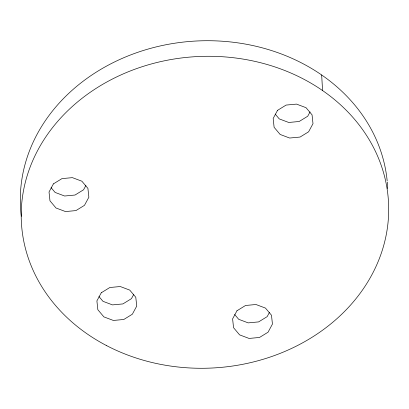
<?xml version="1.0" encoding="UTF-8"?>
<svg xmlns="http://www.w3.org/2000/svg" width="409" height="409" viewBox="0 0 409 409"><rect width="100%" height="100%" fill="white"/><g stroke="black" fill="none" stroke-linecap="round" stroke-linejoin="round"><path stroke-width="0.61" d="M85.916 185.441L83.579 189.776L75.026 195.032L64.607 196.008L55.108 192.434L51.089 187.659M133.789 294.327L131.447 298.662L122.899 303.923L112.475 304.894L102.981 301.321L98.958 296.551M310.053 111.902L307.716 116.238L299.163 121.493L288.744 122.47L279.245 118.896L275.226 114.121M269.495 312.307L267.154 316.643L258.606 321.903L248.186 322.875L238.687 319.301L234.669 314.531M321.673 74.99L322.568 90.547M21.355 216.341A183.835 155.901 -3.3 0 1 186.652 41.728A183.835 155.901 -3.3 0 1 387.175 180.896M387.292 182.163A183.835 155.901 -3.3 0 1 387.696 188.529M53.415 183.871L49.029 192.005L49.975 200.834L56.007 207.997L65.506 211.565L75.926 210.594L84.474 205.338L88.865 197.204L87.915 188.375L81.882 181.213L72.388 177.644L61.969 178.615L53.415 183.871M101.284 292.762L96.897 300.896L97.848 309.725L103.876 316.883L113.375 320.457L123.794 319.48L132.342 314.224L136.734 306.09L135.783 297.261L129.755 290.104L120.256 286.53L109.837 287.507L101.284 292.762M277.553 110.338L273.166 118.467L274.112 127.296L280.145 134.459L289.644 138.032L300.063 137.056L308.611 131.8L312.997 123.666L312.052 114.837L306.019 107.679L296.525 104.106L286.101 105.077L277.553 110.338M236.995 310.743L232.609 318.877L233.554 327.706L239.587 334.864L249.081 338.437L259.505 337.461L268.053 332.205L272.44 324.071L271.494 315.242L265.461 308.084L255.962 304.511L245.543 305.482L236.995 310.743M106.759 345.702A183.835 155.901 -3.3 0 0 388.55 215.574A183.835 155.901 -3.3 0 0 119.535 75.563A183.835 155.901 -3.3 0 0 106.759 345.702"/></g></svg>
